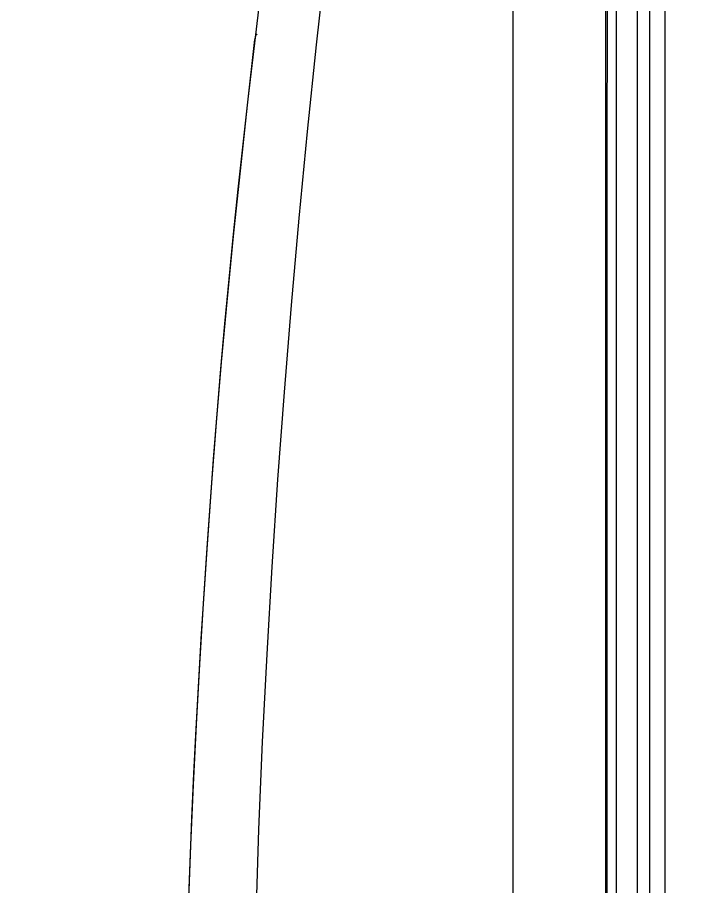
# Model space of a CAD drawing. Header units: millimetres. Extents: x 7294529 to 7346664, y 234399 to 276449.
# Drawn here: x 7316228.9 to 7316293.8, y 249740.3 to 249823.5 of the extents above; entities that cross this region are included whole.
import ezdxf
from ezdxf.xclip import XClip

# ---------------------------------------------------------------- set-up
doc = ezdxf.new("R2010")
doc.units = ezdxf.units.MM
doc.header["$LTSCALE"] = 100
doc.header["$XCLIPFRAME"] = 2
for name, color, linetype in [('BP', 7, 'Continuous'), ('U-59C-EX$0$FUR_욕실', 6, 'Continuous'), ('U-59C-EX$0$HAT', 8, 'Continuous')]:
    doc.layers.add(name, color=color, linetype=linetype)

# ---------------------------------------------------------------- blocks, each defined once
blk = doc.blocks.new('U-59C-EX$0$대변기')
blk.add_wipeout([(22.249, 172.542), (8.912, 147.747), (6.746, 136.341), (0, 0), (6.746, -136.341), (8.912, -147.747), (22.075, -172.29), (48.748, -190.928), (71.393, -195), (166.776, -195), (163.874, -199.595), (211.559, -201.09), (211.593, -201.598), (211.811, -202.635), (212.508, -203.592), (213.122, -203.98), (214.154, -204.198), (220.754, -204.198), (220.754, -206.356), (211.679, -206.357), (211.156, -206.396), (210.27, -206.678), (209.31, -207.428), (208.746, -208.406), (208.586, -209.092), (208.561, -209.456), (208.566, -265.023), (208.683, -265.023), (208.781, -265.75), (209.146, -266.635), (209.439, -267.037), (210.115, -267.628), (210.657, -267.918), (211.055, -268.028), (211.754, -268.123), (489.288, -268.123), (490.393, -267.862), (490.867, -267.712), (491.452, -267.223), (492.007, -266.495), (492.243, -265.953), (492.338, -265.585), (492.393, -265), (492.393, -209.472), (492.274, -208.615), (492.053, -208.038), (491.645, -207.418), (491.175, -206.97), (490.657, -206.651), (490.048, -206.44), (489.564, -206.376), (489.288, -206.356), (294.651, -206.356), (294.651, -204.198), (299.371, -204.198), (299.927, -204.142), (300.815, -203.772), (301.133, -203.526), (301.57, -203.013), (301.802, -202.567), (301.976, -201.864), (301.977, -201.814), (356.763, -202.115), (409.646, -200.732), (451.071, -197.491), (521.76, -184.127), (558.832, -171.77), (607.507, -146.927), (640.318, -121.724), (666.396, -92.635), (682.862, -64.812), (689.365, -48.845), (694.462, -30.579), (696.683, -17.3), (697.462, -8.646), (697.701, 0.017), (696.016, 21.31), (691.269, 41.797), (683.337, 62.602), (669.046, 87.706), (652.78, 108.071), (630.642, 128.959), (599.081, 150.929), (558.195, 170.853), (516.937, 184.225), (478.6, 192.501), (440.581, 197.364), (409.565, 199.556), (375.328, 200.688), (311.092, 200.701), (281.722, 200.871), (251.346, 200.76), (223.329, 200.377), (188.294, 199.951), (182.405, 198.155), (177.519, 194.766), (79.796, 195), (40.704, 194.567), (37.247, 193.227), (37.247, 185.308)]).dxf.layer = 'U-59C-EX$0$FUR_욕실'
at = {"layer": 'U-59C-EX$0$FUR_욕실'}
for p, q in [((201.052, 188.343), (201.052, 30.494)), ((195.349, 186.996), (195.349, 0)), ((199.603, 0), (199.603, 187.068)), ((186.487, 173.181), (186.487, 0))]:
    blk.add_line(p, q, dxfattribs=at)
for points, knots in [([(198.385, -168.282, 0), (198.388, -168.701, 0), (198.4, -170.197, 0), (198.627, -172.741, 0), (199.289, -175.907, 0), (200.445, -178.924, 0), (202.101, -181.665, 0), (204.2, -183.946, 0), (206.811, -185.935, 0), (209.956, -187.493, 0), (213.557, -188.582, 0), (217.277, -189.278, 0), (224.738, -190.197, 0), (238.401, -191.748, 0), (257.976, -193.816, 0), (279.916, -195.742, 0), (301.726, -197.242, 0), (322.265, -198.221, 0), (341.414, -198.776, 0), (359.05, -199.034, 0), (376.888, -199.028, 0), (396.39, -198.738, 0), (417.571, -198.016, 0), (440.368, -196.526, 0), (461.417, -194.336, 0), (480.637, -191.533, 0), (498.012, -188.306, 0), (515.242, -184.344, 0), (531.635, -179.771, 0), (547.174, -174.623, 0), (561.856, -168.97, 0), (576.255, -162.582, 0), (590.289, -155.442, 0), (603.876, -147.535, 0), (616.386, -139.209, 0), (627.839, -130.55, 0), (638.266, -121.655, 0), (648.124, -112.12, 0), (657.309, -101.96, 0), (665.436, -91.558, 0), (672.499, -80.976, 0), (678.555, -70.32, 0), (683.819, -59.252, 0), (688.209, -47.9, 0), (691.679, -36.307, 0), (694.214, -24.537, 0), (695.786, -12.602, 0), (696.305, -1.181, 0), (695.887, 9.642, 0), (694.743, 19.826, 0), (692.887, 29.906, 0), (690.067, 40.933, 0), (686.019, 52.799, 0), (680.514, 65.337, 0), (674.002, 77.385, 0), (666.633, 88.729, 0), (658.497, 99.338, 0), (649.727, 109.251, 0), (640.314, 118.581, 0), (630.356, 127.312, 0), (618.858, 136.273, 0), (605.694, 145.251, 0), (590.78, 154.031, 0), (575.332, 161.876, 0), (559.465, 168.806, 0), (541.951, 175.335, 0), (522.758, 181.244, 0), (501.905, 186.362, 0), (480.646, 190.415, 0), (459.06, 193.454, 0), (437.233, 195.588, 0), (415.665, 196.907, 0), (394.445, 197.638, 0), (373.633, 197.927, 0), (353.05, 197.818, 0), (332.507, 197.384, 0), (312.066, 196.597, 0), (291.744, 195.397, 0), (271.798, 193.901, 0), (255.532, 192.294, 0), (242.697, 191.132, 0), (233.169, 190.375, 0), (223.763, 189.307, 0), (216.129, 188.114, 0), (210.316, 186.524, 0), (206.85, 184.792, 0), (204.178, 182.734, 0), (202.111, 180.499, 0), (200.4, 177.684, 0), (199.171, 174.361, 0), (198.489, 170.79, 0), (198.42, 168.332, 0), (198.385, 167.103, 0)], [0, 0, 0, 0, 0.001013, 0.003622, 0.006228, 0.009035, 0.011841, 0.014627, 0.017416, 0.020908, 0.024426, 0.027971, 0.031501, 0.045381, 0.066017, 0.085104, 0.104198, 0.12328, 0.137934, 0.152601, 0.167268, 0.181921, 0.200236, 0.218565, 0.236881, 0.250956, 0.265043, 0.279128, 0.293198, 0.305689, 0.318219, 0.330762, 0.343296, 0.355806, 0.368283, 0.37916, 0.390074, 0.400992, 0.41189, 0.422754, 0.432485, 0.442242, 0.451997, 0.461726, 0.47128, 0.480865, 0.490446, 0.499993, 0.508129, 0.516286, 0.524445, 0.532584, 0.543445, 0.554344, 0.565246, 0.576112, 0.586613, 0.597144, 0.607694, 0.61824, 0.628753, 0.642488, 0.65626, 0.670054, 0.683843, 0.697592, 0.714681, 0.731786, 0.74888, 0.766406, 0.783944, 0.801471, 0.818416, 0.835382, 0.852348, 0.869292, 0.88688, 0.904485, 0.922096, 0.939692, 0.948425, 0.957164, 0.965892, 0.974611, 0.978706, 0.982792, 0.98541, 0.988024, 0.991033, 0.994042, 0.997019, 1, 1, 1, 1]), ([(196.406, -168.25, 0), (196.406, -168.25, 0), (196.405, -155.976, 0), (196.404, -131.362, 0), (196.404, -97.757, 0), (196.404, -74.227, 0), (196.404, -58.626, 0), (196.404, -49.705, 0), (196.404, -38.549, 0), (196.404, -29.62, 0), (196.404, -18.457, 0), (196.404, -9.523, 0), (196.404, 8.395, 0), (196.404, 33.069, 0), (196.404, 66.687, 0), (196.404, 100.255, 0), (196.404, 133.733, 0), (196.405, 155.976, 0), (196.406, 167.07, 0), (196.406, 167.07, 0)], [0, 0, 0, 0, 0, 0.110773, 0.221543, 0.301104, 0.320993, 0.360773, 0.380663, 0.420443, 0.440333, 0.480114, 0.500004, 0.599906, 0.699838, 0.799743, 0.899871, 1, 1, 1, 1, 1]), ([(198.385, 167.103, 0), (198.385, 155.987, 0), (198.383, 133.756, 0), (198.385, 100.259, 0), (198.386, 66.689, 0), (198.388, 33.069, 0), (198.388, 8.395, 0), (198.388, -9.523, 0), (198.388, -18.456, 0), (198.388, -29.62, 0), (198.388, -38.549, 0), (198.387, -49.706, 0), (198.387, -58.626, 0), (198.386, -74.229, 0), (198.385, -97.762, 0), (198.383, -131.386, 0), (198.385, -155.983, 0), (198.385, -168.282, 0)], [0, 0, 0, 0, 0.100138, 0.200274, 0.300173, 0.400099, 0.499996, 0.519884, 0.559662, 0.579551, 0.619329, 0.639217, 0.678994, 0.698883, 0.778441, 0.889219, 1, 1, 1, 1]), ([(161.384, -0.59, 0), (161.484, 10.618, 0), (161.683, 33.021, 0), (163.284, 66.552, 0), (165.861, 99.918, 0), (169.406, 133.064, 0), (172.636, 154.976, 0), (174.247, 165.909, 0)], [0, 0, 0, 0, 0.2009, 0.401568, 0.601777, 0.801318, 1, 1, 1, 1]), ([(154.837, -0.59, 0), (154.95, 10.891, 0), (155.176, 33.854, 0), (157.042, 68.308, 0), (159.932, 102.747, 0), (162.881, 125.631, 0), (164.356, 137.073, 0)], [0, 0, 0, 0, 0.249404, 0.498807, 0.749404, 1, 1, 1, 1]), ([(195.519, 125.932, 0), (195.513, 118.989, 0), (195.499, 100.375, 0), (195.487, 69.946, 0), (195.479, 34.7, 0), (195.477, -0.592, 0), (195.479, -35.88, 0), (195.487, -71.111, 0), (195.499, -101.968, 0), (195.514, -121.014, 0), (195.52, -128.395, 0)], [0, 0, 0, 0, 0.082327, 0.220705, 0.359124, 0.497497, 0.635811, 0.774171, 0.912489, 1, 1, 1, 1]), ([(161.989, 117.569, 0), (161.976, 117.556, 0), (161.872, 117.443, 0), (161.811, 117.245, 0), (161.783, 117.073, 0), (161.777, 117.032, 0)], [0, 0, 0, 0, 0.0971403, 0.7873243, 1, 1, 1, 1]), ([(154.837, -0.59, 0), (154.888, 7.123, 0), (154.992, 22.547, 0), (155.823, 45.689, 0), (157.163, 68.821, 0), (159.066, 92.622, 0), (160.848, 108.668, 0), (161.777, 117.032, 0)], [0, 0, 0, 0, 0.196253, 0.392506, 0.589181, 0.785856, 1, 1, 1, 1])]:
    blk.add_open_spline(points, degree=3, knots=knots, dxfattribs=at)
blk = doc.blocks.new('U-59C-EX$0$욕실-39')
at = {"layer": 'U-59C-EX$0$HAT'}
h = blk.add_hatch(dxfattribs=at)
h.set_pattern_fill('_USER', color=256, scale=300, angle=180, double=1, pattern_type=0)
h.set_pattern_definition([(180, (-1320.9, 1400), (-4e-14, -300), []), (270, (-1320.9, 1400), (300, -6e-14), [])])
h.paths.add_polyline_path([(-1320.887, 1400), (0, 1400), (0, 0), (-1320.887, 0)])
h.paths.add_polyline_path([(0, 2300), (-1000, 2300), (-1000, 1440), (0, 1440)])
at = {"layer": 'U-59C-EX$0$FUR_욕실'}
blk.add_blockref('U-59C-EX$0$대변기', (-1469.488, 399.99), dxfattribs=at)
blk = doc.blocks.new('U-59C-EX')
at = {"layer": 'U-59C-EX$0$FUR_욕실'}
blk.add_blockref('U-59C-EX$0$욕실-39', (11285, -1705), dxfattribs=at)

msp = doc.modelspace()

# ---------------------------------------------------------------- block references
at = {"layer": 'BP'}
ref = msp.add_blockref('U-59C-EX', (7306274.356, 251009.377), dxfattribs=at)
XClip(ref).set_block_clipping_path([(12590, -7184.9999999999), (0, -7184.9999999999), (0, 300.0000000002), (4055.0000000028, 300.0000000099), (4055.0000000028, 1674.9999999992), (4320, 1674.9999999992), (4820, 2135.0000000001), (12590.0000000009, 2135.0000000001)])

doc.saveas('drawing.dxf')
